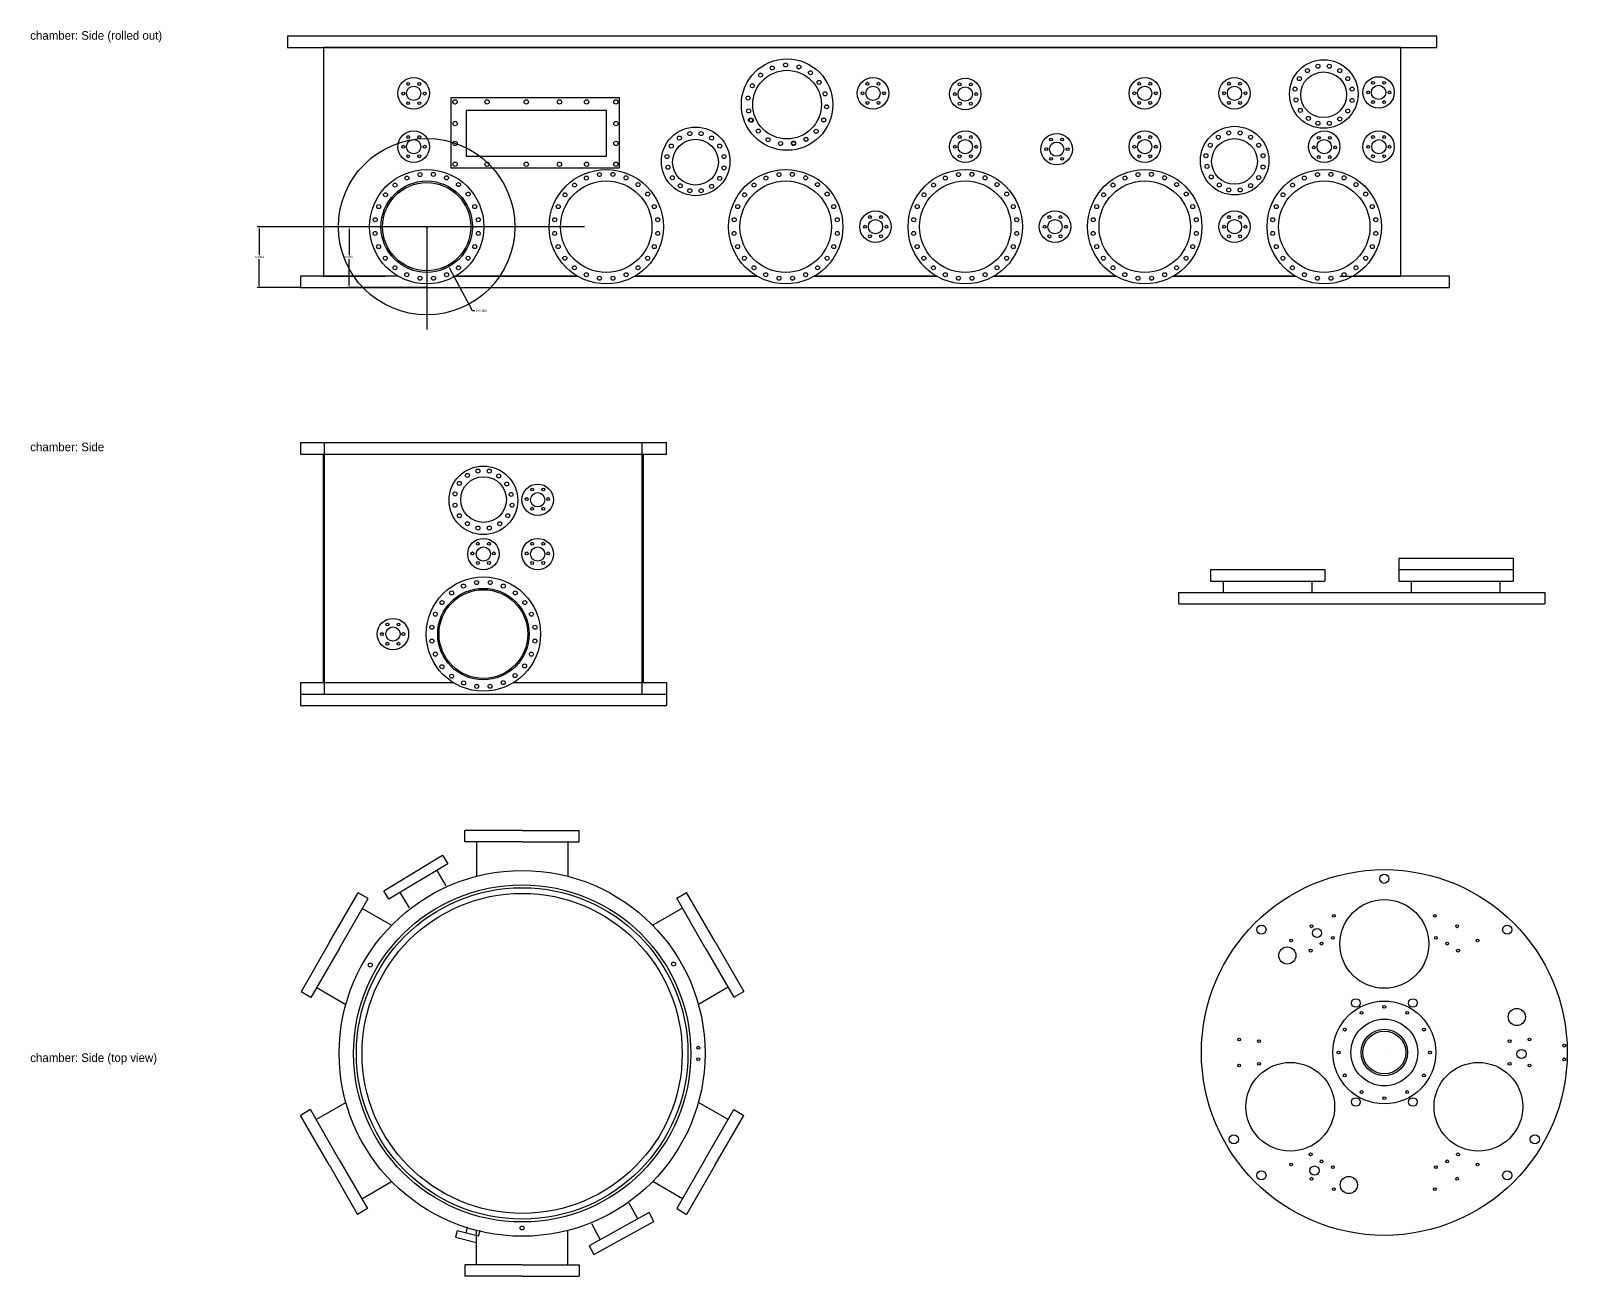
# Model space of a CAD drawing. Header units: inches. Extents: x -164 to 250, y -285 to 80.
# Drawn here: x -55.1 to 79.2, y -29.4 to 79.6 of the extents above; entities that cross this region are included whole.
import ezdxf

# ---------------------------------------------------------------- set-up
doc = ezdxf.new("R2010")
doc.units = ezdxf.units.IN
doc.header["$MEASUREMENT"] = 0
doc.layers.add('trajectories', color=3, linetype='Continuous')
doc.dimstyles.get("Standard").update_dxf_attribs({"dimtxt": 0.18, "dimasz": 0.18, "dimexe": 0.18, "dimexo": 0.0625, "dimgap": 0.09, "dimtad": 0, "dimtih": 1, "dimtoh": 1, "dimdec": 4, "dimzin": 0, "dimdsep": 46, "dimtxsty": 'Standard', "dimcen": 0.09, "dimadec": 0, "dimazin": 0, "dimtfac": 1, "dimtdec": 4, "dimtofl": 0, "dimtmove": 0, "dimatfit": 3, "dimfxl": 1, "dimtolj": 1, "dimtzin": 0, "dimarcsym": 0})

# ---------------------------------------------------------------- blocks, each defined once
blk = doc.blocks.new('*D79')
at = {"layer": 'Defpoints', "color": 0, "transparency": 16777216}
for p in [(-6.65, 62.46), (-35.15, 57.13), (-31.55, 57.13)]:
    blk.add_point(p, dxfattribs=at)
at = {"layer": 'trajectories', "color": 0, "lineweight": -2, "transparency": 16777216}
for p, q in [((-6.71, 62.46), (-35.33, 62.46)), ((-35.15, 62.28), (-35.15, 59.98)), ((-35.15, 57.31), (-35.15, 59.62)), ((-31.61, 57.13), (-35.33, 57.13))]:
    blk.add_line(p, q, dxfattribs=at)
at = {"layer": 'trajectories', "color": 0, "transparency": 16777216}
for points in [[(-35.18, 62.28), (-35.12, 62.28), (-35.15, 62.46)], [(-35.18, 57.31), (-35.12, 57.31), (-35.15, 57.13)]]:
    blk.add_solid(points, dxfattribs=at)
at = {"layer": 'trajectories', "color": 0, "transparency": 16777216, "insert": (-35.15, 59.8), "char_height": 0.18, "attachment_point": 5}
blk.add_mtext('\\A1;5.3304', dxfattribs=at)
blk = doc.blocks.new('*D85')
at = {"layer": 'Defpoints', "color": 0, "transparency": 16777216}
for p in [(-22.43, 65.97), (-18.59, 58.95)]:
    blk.add_point(p, dxfattribs=at)
at = {"layer": 'trajectories', "color": 0, "lineweight": -2, "transparency": 16777216}
for p, q in [((-20.6, 62.46), (-20.42, 62.46)), ((-20.51, 62.37), (-20.51, 62.55)), ((-16.49, 55.11), (-18.5, 58.79)), ((-16.31, 55.11), (-16.49, 55.11))]:
    blk.add_line(p, q, dxfattribs=at)
at = {"layer": 'trajectories', "color": 0, "transparency": 16777216}
blk.add_solid([(-18.48, 58.81), (-18.53, 58.78), (-18.59, 58.95)], dxfattribs=at)
at = {"layer": 'trajectories', "color": 0, "transparency": 16777216, "insert": (-15.74, 55.11), "char_height": 0.18, "attachment_point": 5}
blk.add_mtext('\\A1;∅8.0000', dxfattribs=at)
blk = doc.blocks.new('*D111')
at = {"layer": 'Defpoints', "color": 0, "transparency": 16777216}
for p in [(-20.42, 62.46), (-27.29, 57.13), (-20.51, 57.13)]:
    blk.add_point(p, dxfattribs=at)
at = {"layer": 'trajectories', "color": 0, "lineweight": -2, "transparency": 16777216}
for p, q in [((-20.48, 62.46), (-27.47, 62.46)), ((-27.29, 62.28), (-27.29, 59.98)), ((-27.29, 57.31), (-27.29, 59.62)), ((-20.57, 57.13), (-27.47, 57.13))]:
    blk.add_line(p, q, dxfattribs=at)
at = {"layer": 'trajectories', "color": 0, "transparency": 16777216}
for points in [[(-27.32, 62.28), (-27.26, 62.28), (-27.29, 62.46)], [(-27.32, 57.31), (-27.26, 57.31), (-27.29, 57.13)]]:
    blk.add_solid(points, dxfattribs=at)
at = {"layer": 'trajectories', "color": 0, "transparency": 16777216, "insert": (-27.29, 59.8), "char_height": 0.18, "attachment_point": 5}
blk.add_mtext('\\A1;5.3304', dxfattribs=at)

msp = doc.modelspace()

# ---------------------------------------------------------------- linework, layer by layer
at = {"color": 4}
for p, q in [((-31.54994, 43.56784), (-31.54994, 42.56784)), ((-31.54994, 43.56784), (0.45006, 43.56784)), ((-31.54994, 43.56784), (0.45006, 43.56784)), ((-29.44994, 21.56784), (-29.44994, 43.56784)), ((-1.64994, 21.56784), (-1.64994, 43.56784)), ((0.45006, 42.56784), (0.45006, 43.56784)), ((-31.54994, 42.56784), (0.45006, 42.56784)), ((-29.54994, 22.56784), (-29.54994, 42.56784)), ((-1.54994, 22.56784), (-1.54994, 42.56784)), ((-31.54994, 22.56784), (-18.18385, 22.56784)), ((-31.54994, 22.56784), (-31.54994, 21.56784)), ((-31.54994, 21.56784), (0.45006, 21.56784)), ((-31.54994, 21.56784), (0.45006, 21.56784)), ((-31.54994, 21.56784), (-31.54994, 20.56784)), ((-12.91603, 22.56784), (0.45006, 22.56784)), ((0.45006, 22.56784), (0.45006, 21.56784)), ((0.45006, 21.56784), (0.45006, 20.56784)), ((-31.54994, 20.56784), (0.45006, 20.56784)), ((-12.16244, 9.62984), (-17.16244, 9.62984)), ((-17.16244, 8.62984), (-17.16244, 9.62984)), ((-12.16244, 9.62984), (-7.16244, 9.62984)), ((-7.16244, 8.62984), (-7.16244, 9.62984)), ((-12.16244, 8.62984), (-17.16244, 8.62984)), ((-16.16244, 8.62984), (-16.16244, 5.62177)), ((-12.16244, 8.62984), (-7.16244, 8.62984)), ((-8.16244, 8.62984), (-8.16244, 5.62177)), ((-21.69413, 5.91237), (-21.69413, 5.91237)), ((-19.63678, 6.13269), (-18.82901, 4.79519)), ((-28.99912, -0.1495), (-26.49912, 4.18063)), ((-25.6331, 3.68063), (-26.49912, 4.18063)), ((-22.84678, 4.19404), (-22.03901, 2.85654)), ((1.35903, 3.70997), (2.22505, 4.20997)), ((4.72505, -0.12016), (2.22505, 4.20997)), ((-28.1331, -0.6495), (-25.6331, 3.68063)), ((-26.18391, 2.84394), (-23.57885, 1.33991)), ((1.85903, 2.84394), (-0.74604, 1.33991)), ((1.85903, 2.84394), (-0.74604, 1.33991)), ((3.85903, -0.62016), (1.35903, 3.70997)), ((-28.99912, -0.1495), (-31.49912, -4.47963)), ((-28.1331, -0.6495), (-30.6331, -4.97963)), ((3.85903, -0.62016), (6.35903, -4.95029)), ((4.72505, -0.12016), (7.22505, -4.45029)), ((-30.6331, -4.97963), (-31.49912, -4.47963)), ((-30.18391, -4.08426), (-27.57885, -5.5883)), ((5.85903, -4.08426), (3.25396, -5.5883)), ((5.85903, -4.08426), (3.25396, -5.5883)), ((6.35903, -4.95029), (7.22505, -4.45029)), ((-30.18391, -15.65606), (-27.57885, -14.15203)), ((5.85903, -15.65606), (3.25396, -14.15203)), ((5.85903, -15.65606), (3.25396, -14.15203)), ((-30.68391, -14.79003), (-31.54994, -15.29003)), ((-29.04994, -19.62016), (-31.54994, -15.29003)), ((-28.18391, -19.12016), (-30.68391, -14.79003)), ((3.85903, -19.12016), (6.35903, -14.79003)), ((4.72505, -19.62016), (7.22505, -15.29003)), ((6.35903, -14.79003), (7.22505, -15.29003)), ((-29.04994, -19.62016), (-26.54994, -23.95029)), ((-28.18391, -19.12016), (-25.68391, -23.45029)), ((3.85903, -19.12016), (1.35903, -23.45029)), ((4.72505, -19.62016), (2.22505, -23.95029)), ((-26.18391, -22.58426), (-23.57885, -21.08023)), ((1.85903, -22.58426), (-0.74604, -21.08023)), ((1.85903, -22.58426), (-0.74604, -21.08023)), ((-25.68391, -23.45029), (-26.54994, -23.95029)), ((-2.04073, -24.34455), (-2.79516, -22.97625)), ((1.35903, -23.45029), (2.22505, -23.95029)), ((-17.07103, -25.59937), (-16.9336, -25.05391)), ((-16.16244, -28.37016), (-16.16244, -25.3621)), ((-15.98012, -25.87423), (-15.84269, -25.32877)), ((-8.16244, -28.37016), (-8.16244, -25.3621)), ((-5.32465, -26.15518), (-6.07908, -24.78687)), ((-12.16244, -28.37016), (-17.16244, -28.37016)), ((-17.16244, -28.37016), (-17.16244, -29.37016)), ((-12.16244, -29.37016), (-17.16244, -29.37016)), ((-12.16244, -28.37016), (-7.16244, -28.37016)), ((-12.16244, -29.37016), (-7.16244, -29.37016)), ((-7.16244, -28.37016), (-7.16244, -29.37016))]:
    msp.add_line(p, q, dxfattribs=at)
at = {"color": 1}
for p, q in [((48.0574, 32.45596), (58.0574, 32.45596)), ((48.0574, 32.45596), (48.0574, 31.45596)), ((58.0574, 32.45596), (58.0574, 31.45596)), ((64.51189, 33.45596), (74.51189, 33.45596)), ((64.51189, 33.45596), (64.51189, 32.45596)), ((64.51189, 32.45596), (74.51189, 32.45596)), ((64.51189, 32.45596), (64.51189, 31.45596)), ((64.51189, 32.45596), (74.51189, 32.45596)), ((74.51189, 33.45596), (74.51189, 32.45596)), ((74.51189, 32.45596), (74.51189, 31.45596)), ((48.0574, 31.45596), (58.0574, 31.45596)), ((49.1774, 30.45596), (49.1774, 31.45596)), ((56.9374, 30.45596), (56.9374, 31.45596)), ((64.51189, 31.45596), (74.51189, 31.45596)), ((65.63189, 30.45596), (65.63189, 31.45596)), ((73.39189, 30.45596), (73.39189, 31.45596)), ((45.28465, 30.45596), (77.28465, 30.45596)), ((45.28465, 29.45596), (45.28465, 30.45596)), ((77.28465, 30.45596), (77.28465, 29.45596)), ((45.28465, 29.45596), (77.28465, 29.45596)), ((60.14125, -21.38141), (60.14125, -21.38141))]:
    msp.add_line(p, q, dxfattribs=at)
at = {"color": 7}
msp.add_line((63.24707, -9.7903), (63.24707, -9.7903), dxfattribs=at)
at = {"color": 4}
for points in [[(67.82631, 79.13124), (-32.67369, 79.13124), (-32.67369, 78.13124), (67.82631, 78.13124)], [(-3.65124, 73.72303), (-18.40124, 73.72303), (-18.40124, 67.59803), (-3.65124, 67.59803)], [(-4.7978, 72.63124), (-17.0478, 72.63124), (-17.0478, 68.63124), (-4.7978, 68.63124)], [(-18.67378, 6.71429), (-23.80979, 3.61245), (-24.26214, 4.36145), (-19.12613, 7.46329)], [(-1.05555, -23.80137), (-6.30983, -26.69836), (-5.88735, -27.46461), (-0.63308, -24.56761)]]:
    msp.add_lwpolyline(points, close=True, dxfattribs=at)
for points in [[(59.36754, 58.13124), (64.70131, 58.13124), (64.70131, 78.13124), (-29.54869, 78.13124), (-29.54869, 58.13124), (-24.13166, 58.13124)], [(-23.0079, 58.13124), (-31.54994, 58.13124), (-31.54994, 57.13124), (68.95006, 57.13124), (68.95006, 58.13124), (60.49129, 58.13124)], [(-7.3079, 58.13124), (-18.00871, 58.13124)], [(-18.00871, 58.13124), (-7.3079, 58.13124)], [(8.3921, 58.13124), (-2.30871, 58.13124)], [(-2.30871, 58.13124), (8.3921, 58.13124)], [(24.0921, 58.13124), (13.39129, 58.13124)], [(13.39129, 58.13124), (24.0921, 58.13124)], [(39.7921, 58.13124), (29.09129, 58.13124)], [(29.09129, 58.13124), (39.7921, 58.13124)], [(55.4921, 58.13124), (44.79129, 58.13124)], [(44.79129, 58.13124), (55.4921, 58.13124)], [(-15.98012, -25.87423), (-17.8589, -25.40086), (-17.99633, -25.94631), (-16.16244, -26.40837)]]:
    msp.add_lwpolyline(points, dxfattribs=at)
for centre, radius in [((11.0092, 73.14294), 4), ((10.87365, 76.61347), 0.175), ((12.03963, 76.44112), 0.175), ((57.95219, 74.07227), 3), ((57.43921, 76.49921), 0.175), ((58.43213, 76.49921), 0.175), ((-21.6483, 74.13124), 1.375), ((11.0092, 73.14294), 3), ((8.68764, 75.72622), 0.175), ((9.70969, 76.34467), 0.175), ((9.70969, 76.34467), 0.175), ((13.05435, 75.9281), 0.175), ((13.80894, 75.08664), 0.175), ((13.80894, 75.08664), 0.175), ((18.52039, 74.13124), 1.375), ((26.5917, 74.06874), 1.375), ((42.2917, 74.13124), 1.375), ((50.1417, 74.13124), 1.375), ((55.81978, 75.41715), 0.175), ((57.93567, 74.00335), 2), ((56.52188, 76.11924), 0.175), ((59.34946, 76.11924), 0.175), ((60.05156, 75.41715), 0.175), ((62.7417, 74.2116), 1.375), ((-22.5577, 74.10654), 0.125), ((-21.6483, 74.13124), 0.625), ((-22.13491, 74.94937), 0.125), ((-21.1617, 74.94937), 0.125), ((-20.68749, 74.10654), 0.125), ((7.97161, 74.79), 0.175), ((14.33355, 74.08552), 0.175), ((17.611, 74.13124), 0.125), ((18.52039, 74.13124), 0.625), ((18.03379, 74.97407), 0.125), ((19.007, 74.97407), 0.125), ((19.48121, 74.13124), 0.125), ((25.6823, 74.06874), 0.125), ((26.5917, 74.06874), 0.625), ((26.10509, 74.91157), 0.125), ((27.0783, 74.91157), 0.125), ((27.55251, 74.06874), 0.125), ((41.3823, 74.13124), 0.125), ((42.2917, 74.13124), 0.625), ((41.80509, 74.97407), 0.125), ((42.7783, 74.97407), 0.125), ((43.25251, 74.13124), 0.125), ((49.2323, 74.13124), 0.125), ((50.1417, 74.13124), 0.625), ((49.65509, 74.97407), 0.125), ((50.6283, 74.97407), 0.125), ((51.10251, 74.13124), 0.125), ((55.43981, 74.49981), 0.175), ((60.43153, 74.49981), 0.175), ((61.8323, 74.2116), 0.125), ((62.7417, 74.2116), 0.625), ((62.25509, 75.05443), 0.125), ((63.2283, 75.05443), 0.125), ((63.70251, 74.2116), 0.125), ((-22.13491, 73.26372), 0.125), ((-21.1617, 73.26372), 0.125), ((-18.04655, 73.37875), 0.1875), ((-18.02847, 73.37875), 0.1875), ((-15.22524, 73.37875), 0.1875), ((-11.8071, 73.37875), 0.1875), ((-8.89536, 73.37875), 0.1875), ((-6.52618, 73.37875), 0.1875), ((-3.97614, 73.37875), 0.1875), ((-3.97614, 73.37875), 0.1875), ((-3.97614, 73.37875), 0.1875), ((-3.95806, 73.37875), 0.1875), ((7.60147, 73.71489), 0.175), ((7.64678, 72.58555), 0.175), ((7.64678, 72.58555), 0.175), ((14.4595, 72.95548), 0.175), ((18.03379, 73.28842), 0.125), ((19.007, 73.28842), 0.125), ((26.10509, 73.22592), 0.125), ((27.0783, 73.22592), 0.125), ((41.80509, 73.28842), 0.125), ((42.7783, 73.28842), 0.125), ((49.65509, 73.28842), 0.125), ((50.6283, 73.28842), 0.125), ((55.52524, 73.55929), 0.175), ((55.90521, 72.64196), 0.175), ((60.05156, 72.58956), 0.175), ((60.43153, 73.5069), 0.175), ((62.25509, 73.36878), 0.125), ((63.2283, 73.36878), 0.125), ((-18.02847, 71.48135), 0.1875), ((-3.95806, 71.48135), 0.1875), ((7.81128, 71.78784), 0.175), ((7.88858, 71.77244), 0.175), ((14.20711, 71.78784), 0.175), ((14.21204, 71.80075), 0.175), ((14.21341, 71.80281), 0.175), ((50.15822, 68.24285), 3), ((56.60731, 71.93986), 0.175), ((57.43921, 71.50749), 0.175), ((58.43213, 71.50749), 0.175), ((59.34946, 71.88747), 0.175), ((-21.6483, 69.4616), 1.375), ((-21.6483, 69.4616), 0.625), ((-22.13491, 70.30443), 0.125), ((-21.1617, 70.30443), 0.125), ((-18.02847, 69.74658), 0.1875), ((-3.95806, 69.74658), 0.1875), ((3.0167, 68.17393), 3), ((3.00018, 68.10502), 2), ((1.58639, 70.22091), 0.175), ((2.50372, 70.60088), 0.175), ((3.49664, 70.60088), 0.175), ((4.41397, 70.22091), 0.175), ((8.49319, 70.8253), 0.175), ((9.34873, 70.07325), 0.175), ((10.44068, 69.73464), 0.175), ((11.57576, 69.78206), 0.175), ((11.57813, 69.73471), 0.175), ((12.65357, 70.1039), 0.175), ((12.65843, 70.10653), 0.175), ((13.55469, 70.80623), 0.175), ((26.5917, 69.4616), 1.375), ((26.5917, 69.4616), 0.625), ((26.10509, 70.30443), 0.125), ((27.0783, 70.30443), 0.125), ((34.58658, 69.24261), 1.375), ((34.09997, 70.08544), 0.125), ((35.07318, 70.08544), 0.125), ((42.2917, 69.4616), 1.375), ((42.2917, 69.4616), 0.625), ((41.80509, 70.30443), 0.125), ((42.7783, 70.30443), 0.125), ((50.1417, 68.17393), 2), ((48.72791, 70.28982), 0.175), ((49.64524, 70.66979), 0.175), ((50.63815, 70.66979), 0.175), ((51.55549, 70.28982), 0.175), ((57.9917, 69.4616), 1.375), ((57.9917, 69.4616), 0.625), ((57.50509, 70.24193), 0.125), ((58.4783, 70.24193), 0.125), ((62.7417, 69.4616), 1.375), ((62.25509, 70.30443), 0.125), ((62.77108, 69.45668), 0.625), ((63.2283, 70.30443), 0.125), ((-22.5577, 69.4616), 0.125), ((-22.13491, 68.61878), 0.125), ((-21.1617, 68.61878), 0.125), ((-20.68749, 69.4616), 0.125), ((0.50432, 68.60148), 0.175), ((0.88429, 69.51881), 0.175), ((5.11607, 69.51881), 0.175), ((5.49604, 68.60148), 0.175), ((25.6823, 69.4616), 0.125), ((26.10509, 68.61878), 0.125), ((27.0783, 68.61878), 0.125), ((27.55251, 69.4616), 0.125), ((33.67718, 69.24261), 0.125), ((34.58658, 69.24261), 0.625), ((35.54739, 69.24261), 0.125), ((41.3823, 69.4616), 0.125), ((41.80509, 68.61878), 0.125), ((42.7783, 68.61878), 0.125), ((43.25251, 69.4616), 0.125), ((47.64584, 68.67039), 0.175), ((48.02581, 69.58772), 0.175), ((52.25759, 69.58772), 0.175), ((52.63756, 68.67039), 0.175), ((57.0823, 69.3991), 0.125), ((57.50509, 68.55628), 0.125), ((58.4783, 68.55628), 0.125), ((58.95251, 69.3991), 0.125), ((61.8323, 69.4616), 0.125), ((62.25509, 68.61878), 0.125), ((63.2283, 68.61878), 0.125), ((63.70251, 69.4616), 0.125), ((-20.5083, 62.4616), 5), ((-21.09801, 67.0268), 0.175), ((-19.92669, 67.03693), 0.175), ((-18.02847, 67.92145), 0.1875), ((-15.22524, 67.92145), 0.1875), ((-11.8071, 67.92145), 0.1875), ((-4.8083, 62.4616), 5), ((-8.89536, 67.92145), 0.1875), ((-6.52618, 67.92145), 0.1875), ((-5.39801, 67.0268), 0.175), ((-5.39801, 67.0268), 0.175), ((-4.22669, 67.03693), 0.175), ((-4.22669, 67.03693), 0.175), ((-3.97614, 67.92145), 0.1875), ((-3.95806, 67.92145), 0.1875), ((0.58975, 67.66096), 0.175), ((5.49604, 67.60856), 0.175), ((10.8917, 62.4616), 5), ((10.30199, 67.0268), 0.175), ((10.30199, 67.0268), 0.175), ((11.47331, 67.03693), 0.175), ((11.47331, 67.03693), 0.175), ((26.5917, 62.4616), 5), ((26.00199, 67.0268), 0.175), ((27.17331, 67.03693), 0.175), ((34.09997, 68.39979), 0.125), ((35.07318, 68.39979), 0.125), ((42.2917, 62.4616), 5), ((41.70199, 67.0268), 0.175), ((42.87331, 67.03693), 0.175), ((47.73127, 67.72987), 0.175), ((52.63756, 67.67748), 0.175), ((57.9917, 62.4616), 5), ((57.40199, 67.0268), 0.175), ((58.57331, 67.03693), 0.175), ((-20.5083, 62.4616), 4), ((-23.27848, 66.09847), 0.175), ((-22.24332, 66.71199), 0.175), ((-18.77742, 66.73692), 0.175), ((-17.72851, 66.1472), 0.175), ((-4.8083, 62.4616), 4), ((-7.57848, 66.09847), 0.175), ((-7.57848, 66.09847), 0.175), ((-6.54332, 66.71199), 0.175), ((-6.54332, 66.71199), 0.175), ((-3.07742, 66.73692), 0.175), ((-3.07742, 66.73692), 0.175), ((-2.02851, 66.1472), 0.175), ((-2.02851, 66.1472), 0.175), ((0.96972, 66.74362), 0.175), ((1.67182, 66.04153), 0.175), ((4.41397, 65.98913), 0.175), ((5.11607, 66.69123), 0.175), ((10.8917, 62.4616), 4), ((8.12152, 66.09847), 0.175), ((8.12152, 66.09847), 0.175), ((9.15668, 66.71199), 0.175), ((9.15668, 66.71199), 0.175), ((12.62258, 66.73692), 0.175), ((12.62258, 66.73692), 0.175), ((13.67149, 66.1472), 0.175), ((13.67149, 66.1472), 0.175), ((26.5917, 62.4616), 4), ((23.82152, 66.09847), 0.175), ((24.85668, 66.71199), 0.175), ((28.32258, 66.73692), 0.175), ((29.37149, 66.1472), 0.175), ((42.2917, 62.4616), 4), ((39.52152, 66.09847), 0.175), ((40.55668, 66.71199), 0.175), ((44.02258, 66.73692), 0.175), ((45.07149, 66.1472), 0.175), ((48.11124, 66.81254), 0.175), ((48.81334, 66.11044), 0.175), ((49.64524, 65.67807), 0.175), ((50.63815, 65.67807), 0.175), ((51.55549, 66.05805), 0.175), ((52.25759, 66.76014), 0.175), ((57.9917, 62.4616), 4), ((55.22152, 66.09847), 0.175), ((56.25668, 66.71199), 0.175), ((59.72258, 66.73692), 0.175), ((60.77149, 66.1472), 0.175), ((-24.11294, 65.25317), 0.175), ((-16.88322, 65.31274), 0.175), ((-8.41294, 65.25317), 0.175), ((-8.41294, 65.25317), 0.175), ((-1.18322, 65.31274), 0.175), ((-1.18322, 65.31274), 0.175), ((2.50372, 65.60916), 0.175), ((3.49664, 65.60916), 0.175), ((7.28706, 65.25317), 0.175), ((7.28706, 65.25317), 0.175), ((14.51678, 65.31274), 0.175), ((14.51678, 65.31274), 0.175), ((22.98706, 65.25317), 0.175), ((30.21678, 65.31274), 0.175), ((38.68706, 65.25317), 0.175), ((45.91678, 65.31274), 0.175), ((54.38706, 65.25317), 0.175), ((61.61678, 65.31274), 0.175), ((-25.01339, 63.07101), 0.175), ((-24.70597, 64.21833), 0.175), ((-16.31064, 64.21833), 0.175), ((-16.00321, 63.07101), 0.175), ((-9.31339, 63.07101), 0.175), ((-9.31339, 63.07101), 0.175), ((-9.00597, 64.21833), 0.175), ((-9.00597, 64.21833), 0.175), ((-0.61064, 64.21833), 0.175), ((-0.61064, 64.21833), 0.175), ((-0.30321, 63.07101), 0.175), ((-0.30321, 63.07101), 0.175), ((6.38661, 63.07101), 0.175), ((6.38661, 63.07101), 0.175), ((6.69403, 64.21833), 0.175), ((6.69403, 64.21833), 0.175), ((15.08936, 64.21833), 0.175), ((15.08936, 64.21833), 0.175), ((15.39679, 63.07101), 0.175), ((15.39679, 63.07101), 0.175), ((18.7417, 62.4616), 1.375), ((18.25509, 63.30443), 0.125), ((19.2283, 63.30443), 0.125), ((22.08661, 63.07101), 0.175), ((22.39403, 64.21833), 0.175), ((30.78936, 64.21833), 0.175), ((31.09679, 63.07101), 0.175), ((34.4417, 62.4616), 1.375), ((33.95509, 63.30443), 0.125), ((34.9283, 63.30443), 0.125), ((37.78661, 63.07101), 0.175), ((38.09403, 64.21833), 0.175), ((46.48936, 64.21833), 0.175), ((46.79679, 63.07101), 0.175), ((50.1417, 62.4616), 1.375), ((49.65509, 63.30443), 0.125), ((50.6283, 63.30443), 0.125), ((53.48661, 63.07101), 0.175), ((53.79403, 64.21833), 0.175), ((62.18936, 64.21833), 0.175), ((62.49679, 63.07101), 0.175), ((-25.01938, 61.86771), 0.175), ((-15.99723, 61.86771), 0.175), ((-9.31938, 61.86771), 0.175), ((-9.31938, 61.86771), 0.175), ((-0.29723, 61.86771), 0.175), ((-0.29723, 61.86771), 0.175), ((6.38062, 61.86771), 0.175), ((6.38062, 61.86771), 0.175), ((15.40277, 61.86771), 0.175), ((15.40277, 61.86771), 0.175), ((17.8323, 62.4616), 0.125), ((18.7417, 62.4616), 0.625), ((19.70251, 62.4616), 0.125), ((22.08062, 61.86771), 0.175), ((31.10277, 61.86771), 0.175), ((33.5323, 62.4616), 0.125), ((34.4417, 62.4616), 0.625), ((35.40251, 62.4616), 0.125), ((37.78062, 61.86771), 0.175), ((46.80277, 61.86771), 0.175), ((49.2323, 62.4616), 0.125), ((50.1417, 62.4616), 0.625), ((51.10251, 62.4616), 0.125), ((53.48062, 61.86771), 0.175), ((62.50277, 61.86771), 0.175), ((-24.71195, 60.72039), 0.175), ((-16.30465, 60.72039), 0.175), ((-9.01195, 60.72039), 0.175), ((-9.01195, 60.72039), 0.175), ((-0.60465, 60.72039), 0.175), ((-0.60465, 60.72039), 0.175), ((6.68805, 60.72039), 0.175), ((6.68805, 60.72039), 0.175), ((15.09535, 60.72039), 0.175), ((15.09535, 60.72039), 0.175), ((18.25509, 61.61878), 0.125), ((19.2283, 61.61878), 0.125), ((22.38805, 60.72039), 0.175), ((30.79535, 60.72039), 0.175), ((33.95509, 61.61878), 0.125), ((34.9283, 61.61878), 0.125), ((38.08805, 60.72039), 0.175), ((46.49535, 60.72039), 0.175), ((49.65509, 61.61878), 0.125), ((50.6283, 61.61878), 0.125), ((53.78805, 60.72039), 0.175), ((62.19535, 60.72039), 0.175), ((-24.1285, 59.70468), 0.175), ((-16.8881, 59.70468), 0.175), ((-8.4285, 59.70468), 0.175), ((-8.4285, 59.70468), 0.175), ((-1.1881, 59.70468), 0.175), ((-1.1881, 59.70468), 0.175), ((7.2715, 59.70468), 0.175), ((7.2715, 59.70468), 0.175), ((14.5119, 59.70468), 0.175), ((14.5119, 59.70468), 0.175), ((22.9715, 59.70468), 0.175), ((30.2119, 59.70468), 0.175), ((38.6715, 59.70468), 0.175), ((45.9119, 59.70468), 0.175), ((54.3715, 59.70468), 0.175), ((61.6119, 59.70468), 0.175), ((-23.28861, 58.86479), 0.175), ((-22.24951, 58.25795), 0.175), ((-21.1022, 57.95053), 0.175), ((-19.91441, 57.95053), 0.175), ((-18.76709, 58.25795), 0.175), ((-17.72799, 58.86479), 0.175), ((-7.58861, 58.86479), 0.175), ((-7.58861, 58.86479), 0.175), ((-6.54951, 58.25795), 0.175), ((-6.54951, 58.25795), 0.175), ((-5.4022, 57.95053), 0.175), ((-5.4022, 57.95053), 0.175), ((-4.21441, 57.95053), 0.175), ((-4.21441, 57.95053), 0.175), ((-3.06709, 58.25795), 0.175), ((-3.06709, 58.25795), 0.175), ((-2.02799, 58.86479), 0.175), ((-2.02799, 58.86479), 0.175), ((8.11139, 58.86479), 0.175), ((8.11139, 58.86479), 0.175), ((9.15049, 58.25795), 0.175), ((9.15049, 58.25795), 0.175), ((10.2978, 57.95053), 0.175), ((10.2978, 57.95053), 0.175), ((11.48559, 57.95053), 0.175), ((11.48559, 57.95053), 0.175), ((11.48559, 57.95053), 0.175), ((12.63291, 58.25795), 0.175), ((12.63291, 58.25795), 0.175), ((13.67201, 58.86479), 0.175), ((13.67201, 58.86479), 0.175), ((23.81139, 58.86479), 0.175), ((24.85049, 58.25795), 0.175), ((25.9978, 57.95053), 0.175), ((27.18559, 57.95053), 0.175), ((28.33291, 58.25795), 0.175), ((29.37201, 58.86479), 0.175), ((39.51139, 58.86479), 0.175), ((40.55049, 58.25795), 0.175), ((41.6978, 57.95053), 0.175), ((42.88559, 57.95053), 0.175), ((44.03291, 58.25795), 0.175), ((45.07201, 58.86479), 0.175), ((55.21139, 58.86479), 0.175), ((56.25049, 58.25795), 0.175), ((57.3978, 57.95053), 0.175), ((58.58559, 57.95053), 0.175), ((59.73291, 58.25795), 0.175), ((60.77201, 58.86479), 0.175), ((-15.54994, 38.52041), 3), ((-15.53342, 38.58932), 2), ((-16.94721, 40.70521), 0.175), ((-16.02988, 41.08518), 0.175), ((-15.03696, 41.08518), 0.175), ((-14.20506, 40.65282), 0.175), ((-18.02928, 39.08578), 0.175), ((-17.64931, 40.00311), 0.175), ((-13.50296, 39.95072), 0.175), ((-13.12299, 39.03339), 0.175), ((-10.79994, 38.56784), 1.375), ((-10.79994, 38.56784), 0.625), ((-11.28654, 39.47316), 0.125), ((-10.31333, 39.47316), 0.125), ((-18.02928, 38.09287), 0.175), ((-13.03756, 38.09287), 0.175), ((-11.76075, 38.63034), 0.125), ((-11.28654, 37.78751), 0.125), ((-10.31333, 37.78751), 0.125), ((-9.89054, 38.63034), 0.125), ((-17.64931, 37.17553), 0.175), ((-16.94721, 36.47344), 0.175), ((-14.11963, 36.47344), 0.175), ((-13.41753, 37.17553), 0.175), ((-15.54994, 33.81784), 1.375), ((-16.02988, 36.09346), 0.175), ((-15.03696, 36.09346), 0.175), ((-10.79994, 33.81784), 1.375), ((-16.51075, 33.88034), 0.125), ((-15.54994, 33.81784), 0.625), ((-16.03654, 34.72316), 0.125), ((-15.06333, 34.72316), 0.125), ((-14.64054, 33.88034), 0.125), ((-11.76075, 33.88034), 0.125), ((-10.79994, 33.81784), 0.625), ((-11.28654, 34.72316), 0.125), ((-10.31333, 34.72316), 0.125), ((-9.89054, 33.88034), 0.125), ((-16.03654, 33.03751), 0.125), ((-15.06333, 33.03751), 0.125), ((-11.28654, 33.03751), 0.125), ((-10.31333, 33.03751), 0.125), ((-15.54994, 26.81784), 5), ((-17.29115, 31.02149), 0.175), ((-16.14383, 31.32891), 0.175), ((-14.95604, 31.32891), 0.175), ((-13.80873, 31.02149), 0.175), ((-15.54994, 26.81784), 4), ((-15.54994, 26.81784), 3.88), ((-19.17014, 29.57476), 0.175), ((-18.33025, 30.41465), 0.175), ((-12.76963, 30.41465), 0.175), ((-11.92974, 29.57476), 0.175), ((-19.75359, 28.55905), 0.175), ((-11.34629, 28.55905), 0.175), ((-23.46244, 26.81784), 1.375), ((-24.42325, 26.81784), 0.125), ((-23.46244, 26.81784), 0.625), ((-23.94904, 27.66066), 0.125), ((-22.97583, 27.66066), 0.125), ((-22.55304, 26.81784), 0.125), ((-20.06101, 27.41173), 0.175), ((-11.03886, 27.41173), 0.175), ((-23.94904, 25.97501), 0.125), ((-22.97583, 25.97501), 0.125), ((-20.05503, 26.20843), 0.175), ((-11.04485, 26.20843), 0.175), ((-19.74761, 25.06111), 0.175), ((-11.9453, 24.02627), 0.175), ((-11.35227, 25.06111), 0.175), ((-19.17503, 23.9667), 0.175), ((-18.32973, 23.13224), 0.175), ((-12.77976, 23.18097), 0.175), ((-17.28082, 22.54253), 0.175), ((-16.13155, 22.24251), 0.175), ((-14.96023, 22.25264), 0.175), ((-13.81492, 22.56745), 0.175), ((-12.16244, -9.87016), 16), ((-12.16244, -9.87016), 14.75), ((-12.16244, -9.87016), 14.5), ((-12.16244, -9.87016), 14), ((-25.45201, -2.13846), 0.175), ((1.07804, -2.05076), 0.175), ((3.24609, -9.37016), 0.125), ((3.24609, -10.37016), 0.125), ((-12.16244, -25.14516), 0.175)]:
    msp.add_circle(centre, radius, dxfattribs=at)
at = {"color": 1}
for centre, radius in [((63.24707, -9.7903), 16), ((63.24707, 5.4097), 0.4), ((63.24707, -0.2903), 3.88), ((52.49905, 0.95772), 0.4), ((56.87207, 1.25152), 0.125), ((58.83199, 2.17087), 0.125), ((67.66215, 2.17087), 0.125), ((69.62207, 1.25152), 0.125), ((73.9951, 0.95772), 0.4), ((55.09594, 0.01386), 0.125), ((57.35623, 0.66426), 0.4), ((58.74843, 0.24774), 0.125), ((67.74572, 0.24774), 0.125), ((71.39821, 0.01386), 0.125), ((54.76179, -1.30502), 0.75), ((56.8032, -0.87534), 0.125), ((57.74707, -0.26402), 0.125), ((68.74707, -0.26402), 0.125), ((68.74707, -0.26402), 0.125), ((69.69095, -0.87534), 0.125), ((74.83818, -6.68447), 0.75), ((50.54755, -8.6569), 0.125), ((52.29235, -8.79334), 0.125), ((74.2018, -8.79334), 0.125), ((75.9466, -8.6569), 0.125), ((78.98546, -9.18569), 0.125), ((55.01983, -14.5403), 3.88), ((52.29235, -10.78726), 0.125), ((71.47432, -14.5403), 3.88), ((74.2018, -10.78726), 0.125), ((75.24642, -9.91596), 0.4), ((78.98546, -10.39491), 0.125), ((50.54755, -10.9237), 0.125), ((75.9466, -10.9237), 0.125), ((50.08349, -17.3903), 0.4), ((76.41066, -17.3903), 0.4), ((56.8032, -18.70526), 0.125), ((69.69095, -18.70526), 0.125), ((52.49905, -20.53832), 0.4), ((55.09594, -19.59446), 0.125), ((57.13858, -20.11921), 0.4), ((57.74707, -19.31658), 0.125), ((58.74843, -19.82834), 0.125), ((67.74572, -19.82834), 0.125), ((68.74707, -19.31658), 0.125), ((71.39821, -19.59446), 0.125), ((73.9951, -20.53832), 0.4), ((56.87207, -20.83212), 0.125), ((60.14125, -21.38141), 0.75), ((69.62207, -20.83212), 0.125), ((58.83199, -21.75147), 0.125), ((67.66215, -21.75147), 0.125)]:
    msp.add_circle(centre, radius, dxfattribs=at)
at = {"color": 7}
for centre, radius in [((63.24707, -9.7903), 4.5), ((60.74707, -5.46017), 0.375), ((65.74707, -5.46017), 0.375), ((61.24707, -6.3262), 0.125), ((63.24707, -5.7903), 0.125), ((65.24707, -6.3262), 0.125), ((59.78297, -7.7903), 0.125), ((63.24707, -9.7903), 2.92), ((63.24707, -9.7903), 2.03125), ((63.24707, -9.7903), 1.875), ((66.71118, -7.7903), 0.125), ((59.24707, -9.7903), 0.125), ((67.24707, -9.7903), 0.125), ((59.78297, -11.7903), 0.125), ((66.71118, -11.7903), 0.125), ((61.24707, -13.2544), 0.125), ((65.24707, -13.2544), 0.125), ((60.74707, -14.12043), 0.375), ((63.24707, -13.7903), 0.125), ((65.74707, -14.12043), 0.375)]:
    msp.add_circle(centre, radius, dxfattribs=at)
at = {"layer": 'trajectories'}
msp.add_line((-20.5083, 62.4616), (-20.5083, 53.47833), dxfattribs=at)
for radius in [7.715, 3.8615, 3.8575]:
    msp.add_circle((-20.5083, 62.4616), radius, dxfattribs=at)

# ---------------------------------------------------------------- texts
at = {"char_height": 0.75, "attachment_point": 1}
for s, insert in [('chamber: Side (rolled out)', (-55.18459, 79.56784)), ('chamber: Side', (-55.18459, 43.56784)), ('chamber: Side (top view)', (-55.18459, -9.87016))]:
    msp.add_mtext_dynamic_manual_height_columns(s, width=50.7552912, gutter_width=1, heights=[0], dxfattribs=dict(at, insert=insert))

# ---------------------------------------------------------------- dimensions: what is measured, and where the dimension line sits
at = {"layer": 'trajectories'}
dim = msp.add_diameter_dim_2p(p1=(-22.426, 65.97193), p2=(-18.5906, 58.95127), dimstyle='Standard', dxfattribs=at)
dim.commit()
dim.dimension.update_dxf_attribs({"geometry": '*D85', "text_midpoint": (-15.74244, 55.11062), "dimtype": 163})
for base, p1, p2, picture, middle in [((-35.1524, 57.13124), (-6.64972, 62.4616), (-31.54994, 57.13124), '*D79', (-35.1524, 59.79642)), ((-27.28973, 57.13124), (-20.4183, 62.4616), (-20.5083, 57.13124), '*D111', (-27.28973, 59.79642))]:
    dim = msp.add_linear_dim(base=base, p1=p1, p2=p2, angle=90, dimstyle='Standard', dxfattribs=at)
    dim.commit()
    dim.dimension.update_dxf_attribs({"geometry": picture, "text_midpoint": middle})

doc.saveas('drawing.dxf')
